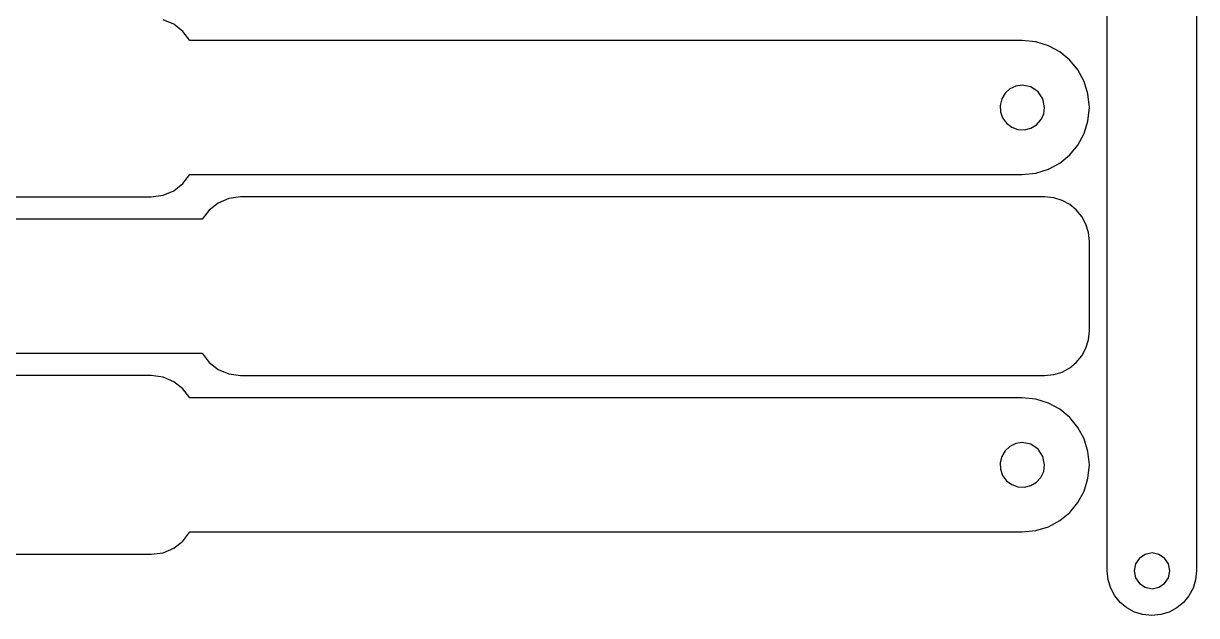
# Model space of a CAD drawing. Extents: x -146 to 800, y 150 to 800.
# Drawn here: x 544.7 to 676.1, y 150 to 216.3 of the extents above; entities that cross this region are included whole.
import ezdxf

# ---------------------------------------------------------------- set-up
doc = ezdxf.new("R2010")
doc.units = 0

msp = doc.modelspace()

# ---------------------------------------------------------------- linework, layer by layer
for p, q in [((666.057, 155), (666.057, 794.999)), ((676.056, 794.999), (676.056, 155)), ((561.58275, 216.16075), (560.39025, 216.670906)), ((562.589625, 215.371219), (561.58275, 216.16075)), ((563.367, 214.352), (562.589625, 215.371219)), ((656.556, 214.352), (563.367, 214.352)), ((658.071205, 214.200154), (656.556, 214.352)), ((659.480766, 213.764422), (658.071205, 214.200154)), ((660.754975, 213.07451), (659.480766, 213.764422)), ((661.864125, 212.160125), (660.754975, 213.07451)), ((662.77851, 211.050975), (661.864125, 212.160125)), ((663.468422, 209.776766), (662.77851, 211.050975)), ((655.1675, 208.93075), (654.628875, 208.444125)), ((655.823125, 209.24225), (655.1675, 208.93075)), ((656.556, 209.352), (655.823125, 209.24225)), ((657.51275, 209.161875), (656.556, 209.352)), ((658.324, 208.62), (657.51275, 209.161875)), ((663.904154, 208.367205), (663.468422, 209.776766)), ((654.247, 207.809), (654.067875, 207.089734)), ((654.628875, 208.444125), (654.247, 207.809)), ((658.865875, 207.80875), (658.324, 208.62)), ((659.056, 206.852), (658.865875, 207.80875)), ((664.056, 206.852), (663.904154, 208.367205)), ((654.067875, 207.089734), (654.10475, 206.364375)), ((654.10475, 206.364375), (654.34825, 205.680078)), ((658.94625, 206.118969), (659.056, 206.852)), ((663.904154, 205.336795), (664.056, 206.852)), ((654.34825, 205.680078), (654.789, 205.084)), ((654.789, 205.084), (655.3845, 204.64325)), ((657.513, 204.542), (658.148125, 204.924031)), ((658.148125, 204.924031), (658.63475, 205.463)), ((658.63475, 205.463), (658.94625, 206.118969)), ((663.468422, 203.927234), (663.904154, 205.336795)), ((655.3845, 204.64325), (656.0685, 204.39975)), ((656.0685, 204.39975), (656.79375, 204.362875)), ((656.79375, 204.362875), (657.513, 204.542)), ((662.77851, 202.653025), (663.468422, 203.927234)), ((661.864125, 201.543875), (662.77851, 202.653025)), ((660.754975, 200.62949), (661.864125, 201.543875)), ((658.071205, 199.503846), (659.480766, 199.939578)), ((659.480766, 199.939578), (660.754975, 200.62949)), ((561.58275, 197.54325), (562.589625, 198.332781)), ((562.589625, 198.332781), (563.367, 199.352)), ((563.367, 199.352), (656.556, 199.352)), ((656.556, 199.352), (658.071205, 199.503846)), ((559.056, 196.852), (560.39025, 197.033094)), ((560.39025, 197.033094), (561.58275, 197.54325)), ((469.057, 196.852), (559.056, 196.852)), ((566.529875, 196.161125), (565.522953, 195.371641)), ((567.722609, 196.671047), (566.529875, 196.161125)), ((569.057, 196.852), (567.722609, 196.671047)), ((659.056, 196.852), (569.057, 196.852)), ((660.066137, 196.750812), (659.056, 196.852)), ((661.005844, 196.460438), (660.066137, 196.750812)), ((661.855316, 196.000656), (661.005844, 196.460438)), ((662.59475, 195.39125), (661.855316, 196.000656)), ((564.746, 194.352), (471.557, 194.352)), ((565.522953, 195.371641), (564.746, 194.352)), ((663.20434, 194.652), (662.59475, 195.39125)), ((663.664281, 193.802687), (663.20434, 194.652)), ((663.95477, 192.863094), (663.664281, 193.802687)), ((664.056, 191.853), (663.95477, 192.863094)), ((664.056, 181.853), (664.056, 191.853)), ((663.95477, 180.842863), (664.056, 181.853)), ((663.20434, 179.053684), (663.664281, 179.903156)), ((663.664281, 179.903156), (663.95477, 180.842863)), ((471.557, 179.353), (564.746, 179.353)), ((564.746, 179.353), (565.523375, 178.333359)), ((662.59475, 178.31425), (663.20434, 179.053684)), ((565.523375, 178.333359), (566.53025, 177.543875)), ((566.53025, 177.543875), (567.72275, 177.033953)), ((661.005844, 177.244719), (661.855316, 177.70466)), ((661.855316, 177.70466), (662.59475, 178.31425)), ((559.056, 176.853), (469.057, 176.853)), ((560.39025, 176.671906), (559.056, 176.853)), ((561.58275, 176.16175), (560.39025, 176.671906)), ((562.589625, 175.372219), (561.58275, 176.16175)), ((567.72275, 177.033953), (569.057, 176.853)), ((569.057, 176.853), (659.056, 176.853)), ((659.056, 176.853), (660.066137, 176.95423)), ((660.066137, 176.95423), (661.005844, 177.244719)), ((563.367, 174.353), (562.589625, 175.372219)), ((656.556, 174.353), (563.367, 174.353)), ((658.071205, 174.201154), (656.556, 174.353)), ((659.480766, 173.765422), (658.071205, 174.201154)), ((660.754975, 173.07551), (659.480766, 173.765422)), ((661.864125, 172.161125), (660.754975, 173.07551)), ((662.77851, 171.051975), (661.864125, 172.161125)), ((663.468422, 169.777766), (662.77851, 171.051975)), ((663.904154, 168.368205), (663.468422, 169.777766)), ((654.628875, 168.444703), (654.247, 167.809)), ((655.1675, 168.931625), (654.628875, 168.444703)), ((655.823125, 169.243234), (655.1675, 168.931625)), ((656.556, 169.353), (655.823125, 169.243234)), ((657.51275, 169.1625), (656.556, 169.353)), ((658.324, 168.621), (657.51275, 169.1625)), ((658.865875, 167.80975), (658.324, 168.621)), ((664.056, 166.853), (663.904154, 168.368205)), ((654.247, 167.809), (654.067875, 167.089891)), ((654.067875, 167.089891), (654.10475, 166.364875)), ((659.056, 166.853), (658.865875, 167.80975)), ((658.94625, 166.119969), (659.056, 166.853)), ((663.904154, 165.337795), (664.056, 166.853)), ((654.10475, 166.364875), (654.34825, 165.680922)), ((654.34825, 165.680922), (654.789, 165.085)), ((658.148125, 164.925031), (658.63475, 165.464)), ((658.63475, 165.464), (658.94625, 166.119969)), ((654.789, 165.085), (655.3845, 164.64425)), ((655.3845, 164.64425), (656.0685, 164.40075)), ((656.0685, 164.40075), (656.79375, 164.363875)), ((656.79375, 164.363875), (657.513, 164.543)), ((657.513, 164.543), (658.148125, 164.925031)), ((663.468422, 163.928234), (663.904154, 165.337795)), ((662.77851, 162.654025), (663.468422, 163.928234)), ((660.754975, 160.63049), (661.864125, 161.544875)), ((661.864125, 161.544875), (662.77851, 162.654025)), ((659.480766, 159.940578), (660.754975, 160.63049)), ((562.589625, 158.333781), (563.367, 159.353)), ((563.367, 159.353), (656.556, 159.353)), ((656.556, 159.353), (658.071205, 159.504846)), ((658.071205, 159.504846), (659.480766, 159.940578)), ((561.58275, 157.54425), (562.589625, 158.333781)), ((469.057, 156.853), (559.056, 156.853)), ((559.056, 156.853), (560.39025, 157.034094)), ((560.39025, 157.034094), (561.58275, 157.54425)), ((669.66, 156.414), (669.23125, 155.77825)), ((670.29575, 156.84275), (669.66, 156.414)), ((671.074, 157), (670.29575, 156.84275)), ((671.852672, 156.84275), (671.074, 157)), ((672.488375, 156.414), (671.852672, 156.84275)), ((672.916891, 155.77825), (672.488375, 156.414)), ((666.158187, 153.98982), (666.057, 155)), ((669.23125, 155.77825), (669.074, 155)), ((669.074, 155), (669.23125, 154.221328)), ((673.074, 155), (672.916891, 155.77825)), ((672.916891, 154.221328), (673.074, 155)), ((676.056, 155), (675.95477, 153.98982)), ((666.448562, 153.05), (666.158187, 153.98982)), ((669.23125, 154.221328), (669.66, 153.585625)), ((672.488375, 153.585625), (672.916891, 154.221328)), ((675.95477, 153.98982), (675.664281, 153.05)), ((666.908344, 152.200367), (666.448562, 153.05)), ((669.66, 153.585625), (670.29575, 153.157109)), ((670.29575, 153.157109), (671.074, 153)), ((671.074, 153), (671.852672, 153.157109)), ((671.852672, 153.157109), (672.488375, 153.585625)), ((675.664281, 153.05), (675.20434, 152.200367)), ((667.51775, 151.46075), (666.908344, 152.200367)), ((668.257, 150.850977), (667.51775, 151.46075)), ((674.59475, 151.46075), (673.855316, 150.850977)), ((675.20434, 152.200367), (674.59475, 151.46075)), ((669.106313, 150.390875), (668.257, 150.850977)), ((670.045906, 150.100273), (669.106313, 150.390875)), ((671.056, 149.999), (670.045906, 150.100273)), ((672.066137, 150.100273), (671.056, 149.999)), ((673.005844, 150.390875), (672.066137, 150.100273)), ((673.855316, 150.850977), (673.005844, 150.390875))]:
    msp.add_line(p, q)

doc.saveas('drawing.dxf')
